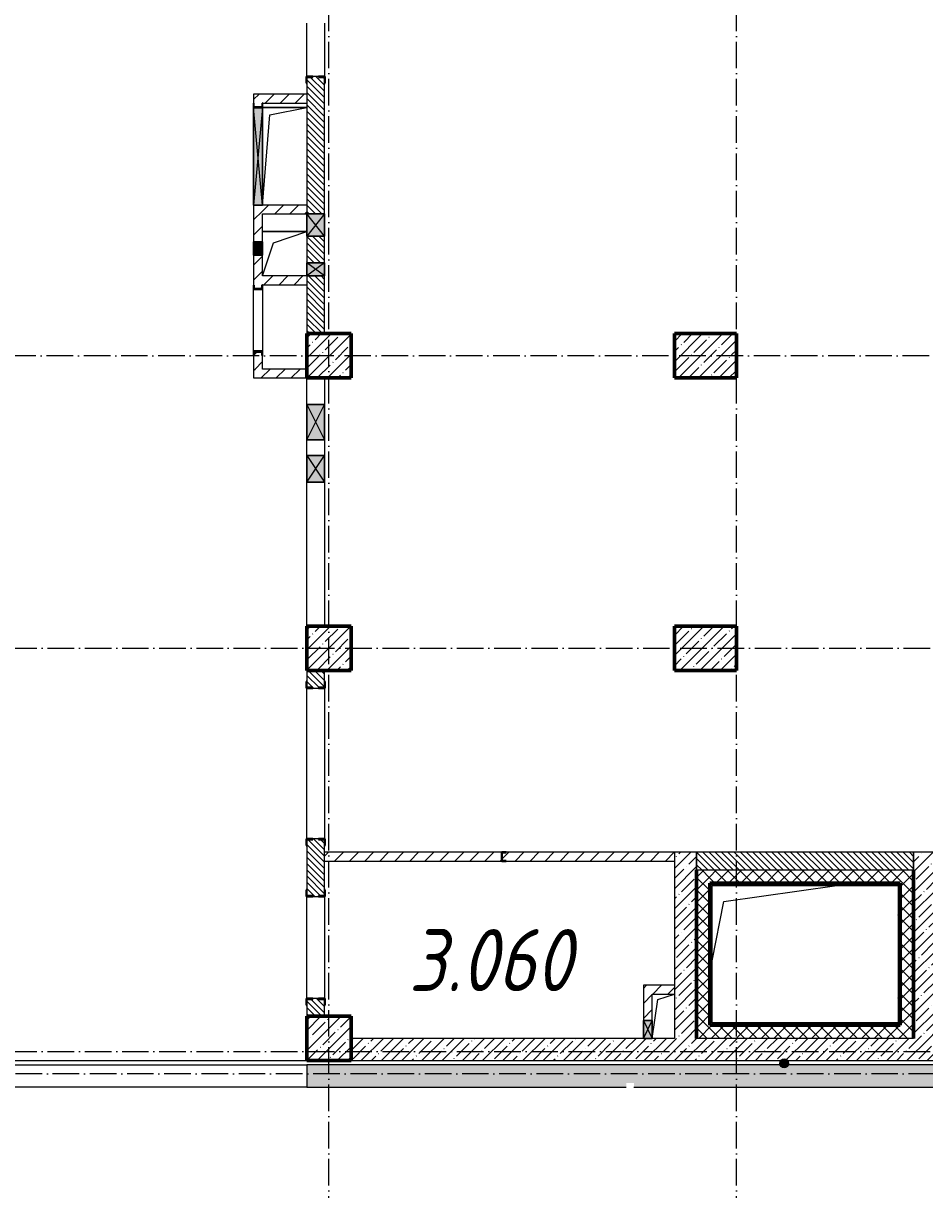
# Model space of a CAD drawing. Header units: millimetres. Extents: x -12989 to 629078, y -109036 to 555275.
# Drawn here: x 290171 to 300346, y -78789 to -65632 of the extents above; entities that cross this region are included whole.
import ezdxf

# ---------------------------------------------------------------- set-up
doc = ezdxf.new("R2010")
doc.units = ezdxf.units.MM
doc.linetypes.add('50_200_ШТРИХ_1Т_ш5_п1_п1_', pattern=[700, 500, -100, 0, -100])
for name, color, linetype, lineweight in [('4 -стяжа', 7, 'Continuous', 30), ('A-DETL-GENF-OTLN', 7, 'Continuous', 9), ('A-FLOR-____-OTLN', 7, 'Continuous', 9), ('A-GENM-____-MCUT', 7, 'Continuous', 25), ('A-GENM-____-OTLN', 7, 'Continuous', 9), ('A-GENM-____-OTLN-1', 7, 'Continuous', 25), ('A-GLAZ-____-OTLN', 7, 'Continuous', 9), ('A-WALL-____-MCUT-1', 7, 'Continuous', 9), ('A-WALL-____-MCUT-2', 7, 'Continuous', 50), ('A-WALL-____-MCUT-3', 7, 'Continuous', 9), ('A-WALL-____-OTLN', 7, 'Continuous', 9), ('A-WALL-____-PATT-1', 7, 'Continuous', 9), ('A-WALL-FNSH-MCUT-1', 7, 'Continuous', 9), ('G-____-____-TEXT', 7, 'Continuous', 9), ('I-WALL-____-OTLN', 7, 'Continuous', 9), ('S-COLS-____-MCUT', 7, 'Continuous', 50), ('S-COLS-____-OTLN', 7, 'Continuous', 9), ('S-GRID-____-OTLN-1', 7, '50_200_ШТРИХ_1Т_ш5_п1_п1_', 9), ('Марки помещений', 7, 'Continuous', 9)]:
    doc.layers.add(name, color=color, linetype=linetype, lineweight=lineweight)
doc.layers.add('A-WALL-____-PATT-2', color=7, linetype='Continuous', lineweight=9, true_color=0x787878)
doc.layers.get('4 -стяжа').off()
doc.styles.add('ISOCPEUR_I_2', font='isocpeui.ttf', dxfattribs={"width": 0.85, "height": 2.3})
pattern_1 = [(135, (283770.707, -86863.456), (-35.35534, -35.35534), [])]
pattern_2 = [(45, (283770.7, -86863.46), (-114.04925, 114.04925), []), (45, (283884.76, -86863.46), (-114.04925, 114.04925), [201.612, -40.322, 3.353, -36.97])]
pattern_3 = [(0, (283770.707, -86863.456), (81.28, 20.32), [3.353, -57.607, 3.353, -57.607, -325.12]), (0, (283770.707, -86863.456), (81.28, 20.32), [-121.92, 3.353, -118.567, 3.353, -57.607, -142.24]), (0, (283770.707, -86863.456), (81.28, 20.32), [-304.8, 3.353, -37.287, 3.353, -98.247]), (120, (283801.187, -86853.296), (-58.237636, 60.230545), [3.353, -57.607, 3.353, -57.607, -325.12]), (120, (283801.187, -86853.296), (-58.237636, 60.230545), [-121.92, 3.353, -118.567, 3.353, -57.607, -142.24]), (120, (283801.187, -86853.296), (-58.237636, 60.230545), [-304.8, 3.353, -37.287, 3.353, -98.247]), (240, (283811.347, -86812.656), (-23.042364, -80.550545), [3.353, -57.607, 3.353, -57.607, -325.12]), (240, (283811.347, -86812.656), (-23.042364, -80.550545), [-121.92, 3.353, -118.567, 3.353, -57.607, -142.24]), (240, (283811.347, -86812.656), (-23.042364, -80.550545), [-304.8, 3.353, -37.287, 3.353, -98.247])]
pattern_4 = [(45, (283770.71, -86863.46), (-70.7107, 70.7107), []), (135, (283770.71, -86863.46), (-70.7107, -70.7107), [])]
pattern_5 = [(45, (283770.71, -86863.46), (-84.8528, 84.8528), [])]

# ---------------------------------------------------------------- blocks, each defined once
blk = doc.blocks.new('BSC_Колонна _Прямоугольная - 500х500-V122-АР1_План отверстий 3 этажа в осях 1-64_А-ГГ')
at = {"layer": 'S-COLS-____-OTLN'}
h = blk.add_hatch(dxfattribs=at)
h.set_pattern_fill('FP_145', color=256, style=0, pattern_type=2)
h.set_pattern_definition([(45, (-9850, -9781.04), (-114.0493, 114.0493), []), (45, (-9735.95, -9781.04), (-114.0493, 114.0493), [201.613, -40.323, 3.353, -36.97])])
h.paths.add_polyline_path([(-250, -250), (250, -250), (250, 250), (-250, 250)], flags=0)
at = {"layer": 'S-COLS-____-MCUT'}
for p, q in [((250, 250), (-250, 250)), ((-250, 250), (-250, -250)), ((250, -250), (250, 250)), ((-250, -250), (250, -250))]:
    blk.add_line(p, q, dxfattribs=at)
blk = doc.blocks.new('BSC_Колонна _Прямоугольная - 500х500-V124-АР1_План отверстий 3 этажа в осях 1-64_А-ГГ')
at = {"layer": 'S-COLS-____-OTLN'}
h = blk.add_hatch(dxfattribs=at)
h.set_pattern_fill('FP_147', color=256, style=0, pattern_type=2)
h.set_pattern_definition([(45, (-9850, -17481.04), (-114.0493, 114.0493), []), (45, (-9735.95, -17481.04), (-114.0493, 114.0493), [201.613, -40.323, 3.353, -36.97])])
h.paths.add_polyline_path([(-250, -250), (250, -250), (250, 250), (-250, 250)], flags=0)
at = {"layer": 'S-COLS-____-MCUT'}
for p, q in [((250, 250), (-250, 250)), ((-250, 250), (-250, -250)), ((250, -250), (250, 250)), ((-250, -250), (250, -250))]:
    blk.add_line(p, q, dxfattribs=at)
blk = doc.blocks.new('BSC_Колонна _Прямоугольная - 500х700-V129-АР1_План отверстий 3 этажа в осях 1-64_А-ГГ')
at = {"layer": 'S-COLS-____-OTLN'}
h = blk.add_hatch(dxfattribs=at)
h.set_pattern_fill('FP_152', color=256, style=0, pattern_type=2)
h.set_pattern_definition([(315, (-17481.04, 14100), (114.0493, 114.0493), []), (315, (-17481.04, 13985.95), (114.0493, 114.0493), [201.612, -40.322, 3.353, -36.97])])
h.paths.add_polyline_path([(-250, 350), (-250, -350), (250, -350), (250, 350)], flags=0)
at = {"layer": 'S-COLS-____-MCUT'}
for p, q in [((250, 350), (-250, 350)), ((-250, 350), (-250, -350)), ((250, -350), (250, 350)), ((-250, -350), (250, -350))]:
    blk.add_line(p, q, dxfattribs=at)
blk = doc.blocks.new('BSC_Колонна _Прямоугольная - 500х700-V153-АР1_План отверстий 3 этажа в осях 1-64_А-ГГ')
at = {"layer": 'S-COLS-____-OTLN'}
h = blk.add_hatch(dxfattribs=at)
h.set_pattern_fill('FP_176', color=256, style=0, pattern_type=2)
h.set_pattern_definition([(315, (-14181.04, 14100), (114.0493, 114.0493), []), (315, (-14181.04, 13985.95), (114.0493, 114.0493), [201.612, -40.322, 3.353, -36.97])])
h.paths.add_polyline_path([(-250, 350), (-250, -350), (250, -350), (250, 350)], flags=0)
at = {"layer": 'S-COLS-____-MCUT'}
for p, q in [((250, 350), (-250, 350)), ((-250, 350), (-250, -350)), ((250, -350), (250, 350)), ((-250, -350), (250, -350))]:
    blk.add_line(p, q, dxfattribs=at)
blk = doc.blocks.new('АР_Перемычка - АР_Перемычка-28704962-АР1_План отверстий 3 этажа в осях 1-64_А-ГГ')
at = {"layer": 'A-GENM-____-OTLN'}
blk.add_line((-350, -100), (-342, -100), dxfattribs=at)
blk = doc.blocks.new('154_Фахверк_СКБ_Швеллер - Тип_100_3960-28318856-АР1_План отверстий 3 этажа в осях 1-64_А-ГГ')
at = {"layer": 'A-GENM-____-MCUT'}
for p, q in [((175, 50), (125, 50)), ((125, 50), (125, -50)), ((128, 47), (175, 47)), ((128, -47), (128, 47)), ((175, 47), (175, 50)), ((125, -50), (175, -50)), ((175, -47), (128, -47)), ((175, -50), (175, -47))]:
    blk.add_line(p, q, dxfattribs=at)
blk = doc.blocks.new('154_Стойка_СКБ_Уголок - СМ-2180_200-28268025-АР1_План отверстий 3 этажа в осях 1-64_А-ГГ')
at = {"layer": 'A-GENM-____-MCUT'}
for p, q in [((125, 156), (125, 81)), ((200, 156), (125, 156)), ((131, 81), (131, 150)), ((131, 150), (200, 150)), ((200, 150), (200, 156)), ((125, 81), (131, 81)), ((131, 19), (125, 19)), ((125, 19), (125, -56)), ((131, -50), (131, 19)), ((125, -56), (200, -56)), ((200, -50), (131, -50)), ((200, -56), (200, -50))]:
    blk.add_line(p, q, dxfattribs=at)
blk = doc.blocks.new('Фахверк_СКБ_Уголок - 200_3550_зеркало-28264001-АР1_План отверстий 3 этажа в осях 1-64_А-ГГ')
at = {"layer": 'A-GENM-____-MCUT'}
for p, q in [((200, 156), (125, 156)), ((125, 156), (125, 81)), ((131, 81), (131, 150)), ((131, 150), (200, 150)), ((200, 150), (200, 156)), ((125, 81), (131, 81)), ((131, 19), (125, 19)), ((125, 19), (125, -56)), ((131, -50), (131, 19)), ((125, -56), (200, -56)), ((200, -50), (131, -50)), ((200, -56), (200, -50))]:
    blk.add_line(p, q, dxfattribs=at)
blk = doc.blocks.new('154_Стойка_СКБ_Уголок - СМ-2480_200-28346303-АР1_План отверстий 3 этажа в осях 1-64_А-ГГ')
at = {"layer": 'A-GENM-____-MCUT'}
for p, q in [((125, 156), (125, 81)), ((200, 156), (125, 156)), ((131, 81), (131, 150)), ((131, 150), (200, 150)), ((200, 150), (200, 156)), ((125, 81), (131, 81)), ((131, 19), (125, 19)), ((125, 19), (125, -56)), ((131, -50), (131, 19)), ((125, -56), (200, -56)), ((200, -50), (131, -50)), ((200, -56), (200, -50))]:
    blk.add_line(p, q, dxfattribs=at)
blk = doc.blocks.new('Стойка_Влож_Полоса боковая - Полоса-28213942-АР1_План отверстий 3 этажа в осях 1-64_А-ГГ')
at = {"layer": 'A-GENM-____-OTLN'}
for p, q in [((-5, 60), (0, 60)), ((-5, -60), (-5, 60)), ((0, 31), (0, -31)), ((0, -60), (-5, -60))]:
    blk.add_line(p, q, dxfattribs=at)
blk = doc.blocks.new('AR_Отверстие прямоугольное _в плите_ - AR_Отверстие прямоугольное _в плите_-30552514-АР1_План отверстий 3 этажа в осях 1-64_А-ГГ')
at = {"layer": 'A-GENM-____-OTLN'}
for p, q in [((-917, 617), (357, 800)), ((-1050, -50), (-917, 617))]:
    blk.add_line(p, q, dxfattribs=at)
blk = doc.blocks.new('AR_Отверстие прямоугольное _в плите_ - AR_Отверстие прямоугольное _в плите_-V198-АР1_План отверстий 3 этажа в осях 1-64_А-ГГ')
at = {"layer": 'A-GENM-____-OTLN'}
for p, q in [((-125, -250), (-63, 188)), ((-63, 188), (125, 250))]:
    blk.add_line(p, q, dxfattribs=at)
blk = doc.blocks.new('AR_Отверстие прямоугольное _в плите_ - AR_Отверстие прямоугольное _в плите_-V199-АР1_План отверстий 3 этажа в осях 1-64_А-ГГ')
at = {"layer": 'A-GENM-____-OTLN'}
for p, q in [((250, 250), (-250, 250)), ((-125, 125), (250, 250)), ((-250, -250), (-125, 125))]:
    blk.add_line(p, q, dxfattribs=at)
blk = doc.blocks.new('AR_Отверстие прямоугольное _в плите_ - AR_Отверстие прямоугольное _в плите_-30552711-АР1_План отверстий 3 этажа в осях 1-64_А-ГГ')
at = {"layer": 'A-GENM-____-OTLN'}
for p, q in [((250, 550), (-250, 550)), ((-167, 467), (250, 550)), ((-250, -550), (-167, 467))]:
    blk.add_line(p, q, dxfattribs=at)
blk = doc.blocks.new('154_Стойка_СКБ_Швеллер - СМ-2180_100-28318692-АР1_План отверстий 3 этажа в осях 1-64_А-ГГ')
at = {"layer": 'A-GENM-____-MCUT'}
for p, q in [((171, 50), (125, 50)), ((125, 50), (125, -50)), ((129.5, 42.4), (171, 42.4)), ((129.5, -42.4), (129.5, 42.4)), ((171, 42.4), (171, 50)), ((125, -50), (171, -50)), ((171, -42.4), (129.5, -42.4)), ((171, -50), (171, -42.4))]:
    blk.add_line(p, q, dxfattribs=at)
blk = doc.blocks.new('AR_Отверстие прямоугольное _в стене__БезПР - AR_Отверстие прямоугольное _в стене__БезПР-36427964-АР1_План отверстий 3 этажа в осях 1-64_А-ГГ')
at = {"layer": 'A-GLAZ-____-OTLN'}
blk.add_hatch(color=256, dxfattribs=at).paths.add_polyline_path([(-150, -100), (150, -100), (150, 100), (-150, 100)], flags=0)
at = {"layer": 'A-DETL-GENF-OTLN'}
for p, q in [((-150, -100), (-150, 100)), ((-150, 100), (150, 100)), ((150, 100), (-150, -100)), ((-150, 100), (150, -100)), ((150, 100), (-150, 100)), ((-150, 100), (-150, -100)), ((150, 100), (150, -100)), ((150, -100), (150, 100)), ((150, -100), (-150, -100)), ((-150, -100), (150, -100))]:
    blk.add_line(p, q, dxfattribs=at)
at = {"layer": 'A-GLAZ-____-OTLN'}
blk.add_line((150, 100), (-150, 100), dxfattribs=at)
blk = doc.blocks.new('AR_Отверстие прямоугольное _в стене_ - AR_Отверстие прямоугольное _в стене__ОВ-36943067-АР1_План отверстий 3 этажа в осях 1-64_А-ГГ')
at = {"layer": 'A-GLAZ-____-OTLN'}
blk.add_hatch(color=256, dxfattribs=at).paths.add_polyline_path([(-550, -50), (550, -50), (550, 50), (-550, 50), (-550, -47)], flags=0)
at = {"layer": 'A-DETL-GENF-OTLN'}
for p, q in [((-550, 50), (550, 50)), ((550, 50), (-550, -50)), ((-550, 50), (550, -50)), ((550, 50), (-550, 50)), ((550, 50), (550, -50)), ((550, -50), (550, 50)), ((550, -50), (-550, -50)), ((-550, -50), (550, -50))]:
    blk.add_line(p, q, dxfattribs=at)
blk = doc.blocks.new('AR_Отверстие прямоугольное _в стене__БезПР - AR_Отверстие прямоугольное _в стене__БезПР-36992797-АР1_План отверстий 3 этажа в осях 1-64_А-ГГ')
at = {"layer": 'A-GLAZ-____-OTLN'}
blk.add_hatch(color=256, dxfattribs=at).paths.add_polyline_path([(-200, -100), (200, -100), (200, 100), (-200, 100)], flags=0)
at = {"layer": 'A-DETL-GENF-OTLN'}
for p, q in [((-200, -100), (-200, 100)), ((-200, 100), (200, 100)), ((200, 100), (-200, -100)), ((-200, 100), (200, -100)), ((200, 100), (-200, 100)), ((-200, 100), (-200, -100)), ((200, 100), (200, -100)), ((200, -100), (200, 100)), ((200, -100), (-200, -100)), ((-200, -100), (200, -100))]:
    blk.add_line(p, q, dxfattribs=at)
at = {"layer": 'A-GLAZ-____-OTLN'}
blk.add_line((200, 100), (-200, 100), dxfattribs=at)
blk = doc.blocks.new('AR_Отверстие прямоугольное _в стене__БезПР - AR_Отверстие прямоугольное _в стене__БезПР-36899627-АР1_План отверстий 3 этажа в осях 1-64_А-ГГ')
at = {"layer": 'A-GLAZ-____-OTLN'}
blk.add_hatch(color=256, dxfattribs=at).paths.add_polyline_path([(-100, -50), (100, -50), (100, 50), (-100, 50)], flags=0)
at = {"layer": 'A-DETL-GENF-OTLN'}
for p, q in [((-100, -50), (-100, 50)), ((-100, 50), (100, 50)), ((100, 50), (-100, -50)), ((-100, 50), (100, -50)), ((100, 50), (-100, 50)), ((-100, 50), (-100, -50)), ((100, 50), (100, -50)), ((100, -50), (100, 50)), ((100, -50), (-100, -50)), ((-100, -50), (100, -50))]:
    blk.add_line(p, q, dxfattribs=at)
at = {"layer": 'A-GLAZ-____-OTLN'}
blk.add_line((100, 50), (-100, 50), dxfattribs=at)
blk = doc.blocks.new('AR_Отверстие прямоугольное _в стене__БезПР - AR_Отверстие прямоугольное _в стене__БезПР-36427593-АР1_План отверстий 3 этажа в осях 1-64_А-ГГ')
at = {"layer": 'A-GLAZ-____-OTLN'}
blk.add_hatch(color=256, dxfattribs=at).paths.add_polyline_path([(75, 100), (-75, 100), (-75, -100), (75, -100)], flags=0)
at = {"layer": 'A-DETL-GENF-OTLN'}
for p, q in [((-75, -100), (-75, 100)), ((-75, 100), (75, 100)), ((75, 100), (-75, -100)), ((-75, 100), (75, -100)), ((75, 100), (-75, 100)), ((-75, 100), (-75, -100)), ((75, 100), (75, -100)), ((75, -100), (75, 100)), ((75, -100), (-75, -100)), ((-75, -100), (75, -100))]:
    blk.add_line(p, q, dxfattribs=at)
blk = doc.blocks.new('AR_Отверстие прямоугольное _в стене__БезПР - AR_Отверстие прямоугольное _в стене__БезПР-36428168-АР1_План отверстий 3 этажа в осях 1-64_А-ГГ')
at = {"layer": 'A-GLAZ-____-OTLN'}
blk.add_hatch(color=256, dxfattribs=at).paths.add_polyline_path([(75, -50), (75, 50), (-75, 50), (-75, -50)], flags=0)
at = {"layer": 'A-DETL-GENF-OTLN'}
for p, q in [((-75, -50), (-75, 50)), ((-75, 50), (75, 50)), ((75, 50), (-75, -50)), ((-75, 50), (75, -50)), ((75, 50), (-75, 50)), ((-75, 50), (-75, -50)), ((75, 50), (75, -50)), ((75, -50), (75, 50)), ((75, -50), (-75, -50)), ((-75, -50), (75, -50))]:
    blk.add_line(p, q, dxfattribs=at)
blk = doc.blocks.new('AR_Отверстие прямоугольное _в стене__БезПР - AR_Отверстие прямоугольное _в стене__БезПР-36899716-АР1_План отверстий 3 этажа в осях 1-64_А-ГГ')
at = {"layer": 'A-GLAZ-____-OTLN'}
blk.add_hatch(color=256, dxfattribs=at).paths.add_polyline_path([(125, 100), (-125, 100), (-125, -100), (125, -100)], flags=0)
at = {"layer": 'A-DETL-GENF-OTLN'}
for p, q in [((-125, -100), (-125, 100)), ((-125, 100), (125, 100)), ((125, 100), (-125, -100)), ((-125, 100), (125, -100)), ((125, 100), (-125, 100)), ((-125, 100), (-125, -100)), ((125, 100), (125, -100)), ((125, -100), (125, 100)), ((125, -100), (-125, -100)), ((-125, -100), (125, -100))]:
    blk.add_line(p, q, dxfattribs=at)
blk = doc.blocks.new('154_Фахверк_СКБ_Швеллер - Тип_100_3960_зеркало-36793856-АР1_План отверстий 3 этажа в осях 1-64_А-ГГ')
at = {"layer": 'A-GENM-____-MCUT'}
for p, q in [((175, 50), (125, 50)), ((125, 50), (125, -50)), ((128, 47), (175, 47)), ((128, -47), (128, 47)), ((175, 47), (175, 50)), ((125, -50), (175, -50)), ((175, -47), (128, -47)), ((175, -50), (175, -47))]:
    blk.add_line(p, q, dxfattribs=at)
blk = doc.blocks.new('3эт')
at = {"layer": 'S-GRID-____-OTLN-1', "color": 251, "ltscale": 0.6, "true_color": 0x636466}
for p, q in [((293620.7, -91346.1), (293620.7, -36982.5)), ((298220.7, -91346.1), (298220.7, -36982.5)), ((310478.4, -69382.4), (279101.9, -69382.4)), ((279101.9, -72682.4), (310478.4, -72682.4)), ((279101.9, -77232.4), (307641.3, -77232.4)), ((387845.1, -77482.4), (279340.9, -77482.4))]:
    blk.add_line(p, q, dxfattribs=at)

msp = doc.modelspace()

# ---------------------------------------------------------------- hatches: boundary and pattern name
at = {"layer": 'A-WALL-____-PATT-1'}
h = msp.add_hatch(dxfattribs=at)
h.set_pattern_fill('FP_6', color=256, style=0, pattern_type=2)
h.set_pattern_definition(pattern_1)
h.paths.add_polyline_path([(293570.7074, -69132.4142), (293570.7074, -68482.4142), (293370.7074, -68482.4142), (293370.7074, -69132.4142)], flags=0)
h.paths.add_polyline_path([(293515.535, -68332.4142), (293570.7074, -68332.4142), (293570.7074, -68032.4142), (293370.7074, -68032.4142), (293370.7074, -68332.4142)], flags=0)
h.paths.add_polyline_path([(293570.7074, -67782.4142), (293570.7074, -66238.4142), (293501.7074, -66238.4142), (293501.7074, -66232.4142), (293439.7074, -66232.4142), (293439.7074, -66238.4142), (293370.7074, -66238.4142), (293370.7074, -67782.4142), (293477.604, -67782.4142)], flags=0)
h.paths.add_polyline_path([(293439.7074, -64532.4142), (293501.7074, -64532.4142), (293501.7074, -64526.4142), (293570.7074, -64526.4142), (293570.7074, -64332.4142), (293370.7074, -64332.4142), (293370.7074, -64526.4142), (293439.7074, -64526.4142)], flags=0)
h = msp.add_hatch(dxfattribs=at)
h.set_pattern_fill('FP_4', color=256, style=0, pattern_type=2)
h.set_pattern_definition(pattern_5)
h.paths.add_polyline_path([(292870.7074, -69532.4142), (292870.7074, -69378.4142), (292863.1074, -69378.4142), (292863.1074, -69336.9142), (292778.3074, -69336.9142), (292778.3074, -69378.4142), (292770.7074, -69378.4142), (292770.7074, -69532.4142), (292863.1074, -69532.4142)], flags=0)
h.paths.add_polyline_path([(292778.3074, -68627.9142), (292863.1074, -68627.9142), (292863.1074, -68586.4142), (292870.7074, -68586.4142), (292870.7074, -68247.4142), (292770.7074, -68247.4142), (292770.7074, -68586.4142), (292778.3074, -68586.4142), (292778.3074, -68621.0142)], flags=0)
h.paths.add_polyline_path([(292827.0232, -68097.4142), (292870.7074, -68097.4142), (292870.7074, -67682.4142), (292770.7074, -67682.4142), (292770.7074, -68097.4142)], flags=0)
h.paths.add_polyline_path([(292782.4674, -66579.4142), (292867.7074, -66579.4142), (292867.7074, -66532.4142), (292870.7074, -66532.4142), (292870.7074, -66432.4142), (292770.7074, -66432.4142), (292770.7074, -66532.4142), (292773.7074, -66532.4142), (292773.7074, -66579.4142)], flags=0)
h = msp.add_hatch(dxfattribs=at)
h.set_pattern_fill('FP_4', color=256, style=0, pattern_type=2)
h.set_pattern_definition(pattern_5)
h.paths.add_polyline_path([(292870.7074, -66532.4142), (293370.7074, -66532.4142), (293370.7074, -66432.4142), (292870.7074, -66432.4142)], flags=0)
h = msp.add_hatch(dxfattribs=at)
h.set_pattern_fill('FP_4', color=256, style=0, pattern_type=2)
h.set_pattern_definition(pattern_5)
h.paths.add_polyline_path([(292870.7074, -67782.4142), (293370.7074, -67782.4142), (293370.7074, -67682.4142), (292870.7074, -67682.4142)], flags=0)
h = msp.add_hatch(dxfattribs=at)
h.set_pattern_fill('FP_4', color=256, style=0, pattern_type=2)
h.set_pattern_definition(pattern_5)
h.paths.add_polyline_path([(293370.7074, -68582.4142), (293370.7074, -68482.4142), (292870.7074, -68482.4142), (292870.7074, -68582.4142)], flags=0)
h = msp.add_hatch(dxfattribs=at)
h.set_pattern_fill('FP_4', color=256, style=0, pattern_type=2)
h.set_pattern_definition(pattern_5)
h.paths.add_polyline_path([(293370.7074, -69632.4142), (293370.7074, -69532.4142), (292770.7074, -69532.4142), (292770.7074, -69632.4142)], flags=0)
h = msp.add_hatch(dxfattribs=at)
h.set_pattern_fill('FP_6', color=256, style=0, pattern_type=2)
h.set_pattern_definition(pattern_1)
h.paths.add_polyline_path([(293439.7074, -76832.4142), (293570.7074, -76832.4142), (293570.7074, -76638.4142), (293501.7074, -76638.4142), (293501.7074, -76632.4142), (293439.7074, -76632.4142), (293439.7074, -76638.4142), (293370.7074, -76638.4142), (293370.7074, -76832.4142)], flags=0)
h.paths.add_polyline_path([(293501.7074, -75482.4142), (293501.7074, -75476.4142), (293570.7074, -75476.4142), (293570.7074, -74838.4142), (293501.7074, -74838.4142), (293501.7074, -74832.4142), (293439.7074, -74832.4142), (293439.7074, -74838.4142), (293370.7074, -74838.4142), (293370.7074, -75476.4142), (293439.7074, -75476.4142), (293439.7074, -75482.4142)], flags=0)
h.paths.add_polyline_path([(293439.7074, -73132.4142), (293501.7074, -73132.4142), (293501.7074, -73126.4142), (293570.7074, -73126.4142), (293570.7074, -72932.4142), (293370.7074, -72932.4142), (293370.7074, -73126.4142), (293439.7074, -73126.4142)], flags=0)
h = msp.add_hatch(dxfattribs=at)
h.set_pattern_fill('FP_4', color=256, style=0, pattern_type=2)
h.set_pattern_definition(pattern_5)
h.paths.add_polyline_path([(297520.7074, -75082.4142), (297520.7074, -74982.4142), (295620.7074, -74982.4142), (295620.7074, -74985.4142), (295573.7074, -74985.4142), (295573.7074, -75079.4142), (295620.7074, -75079.4142), (295620.7074, -75082.4142)], flags=0)
h.paths.add_polyline_path([(293570.7074, -75082.4142), (295570.7074, -75082.4142), (295570.7074, -74982.4142), (293570.7074, -74982.4142)], flags=0)
h = msp.add_hatch(dxfattribs=at)
h.set_pattern_fill('FP_38', color=256, style=0, pattern_type=2)
h.set_pattern_definition(pattern_2)
h.paths.add_polyline_path([(297770.7074, -77082.4142), (297770.7074, -74982.4142), (297520.7074, -74982.4142), (297520.7074, -77082.4142)], flags=0)
h = msp.add_hatch(dxfattribs=at)
h.set_pattern_fill('FP_6', color=256, style=0, pattern_type=2)
h.set_pattern_definition(pattern_1)
h.paths.add_polyline_path([(300220.7074, -75182.4142), (300220.7074, -74982.4142), (297770.7074, -74982.4142), (297770.7074, -75182.4142), (297896.7448, -75182.4142)], flags=0)
h = msp.add_hatch(dxfattribs=at)
h.set_pattern_fill('FP_38', color=256, style=0, pattern_type=2)
h.set_pattern_definition(pattern_2)
h.paths.add_polyline_path([(300470.7074, -77082.4142), (300470.7074, -74982.4142), (300220.7074, -74982.4142), (300220.7074, -77082.4142)], flags=0)
h = msp.add_hatch(dxfattribs=at)
h.set_pattern_fill('FP_1', color=256, style=0, pattern_type=2)
h.set_pattern_definition(pattern_4)
h.paths.add_polyline_path([(297770.7074, -76932.4142), (297920.7074, -76932.4142), (297920.7074, -75182.4142), (297770.7074, -75182.4142), (297770.7074, -76907.4142)], flags=0)
h = msp.add_hatch(dxfattribs=at)
h.set_pattern_fill('FP_1', color=256, style=0, pattern_type=2)
h.set_pattern_definition(pattern_4)
h.paths.add_polyline_path([(297920.7074, -75332.4142), (300070.7074, -75332.4142), (300070.7074, -75182.4142), (297920.7074, -75182.4142)], flags=0)
h = msp.add_hatch(dxfattribs=at)
h.set_pattern_fill('FP_1', color=256, style=0, pattern_type=2)
h.set_pattern_definition(pattern_4)
h.paths.add_polyline_path([(300070.7074, -77082.4142), (300220.7074, -77082.4142), (300220.7074, -75182.4142), (300070.7074, -75182.4142), (300070.7074, -76932.4142)], flags=0)
h = msp.add_hatch(dxfattribs=at)
h.set_pattern_fill('FP_4', color=256, style=0, pattern_type=2)
h.set_pattern_definition(pattern_5)
h.paths.add_polyline_path([(297270.7074, -76882.4142), (297270.7074, -76482.4142), (297170.7074, -76482.4142), (297170.7074, -76882.4142), (297210.7074, -76882.4142)], flags=0)
h = msp.add_hatch(dxfattribs=at)
h.set_pattern_fill('FP_4', color=256, style=0, pattern_type=2)
h.set_pattern_definition(pattern_5)
h.paths.add_polyline_path([(297520.7074, -76582.4142), (297520.7074, -76482.4142), (297270.7074, -76482.4142), (297270.7074, -76582.4142)], flags=0)
h = msp.add_hatch(dxfattribs=at)
h.set_pattern_fill('FP_1', color=256, style=0, pattern_type=2)
h.set_pattern_definition(pattern_4)
h.paths.add_polyline_path([(300045.7074, -77082.4142), (300070.7074, -77082.4142), (300070.7074, -76932.4142), (297770.7074, -76932.4142), (297770.7074, -77082.4142), (299664.2091, -77082.4142)], flags=0)
h = msp.add_hatch(dxfattribs=at)
h.set_pattern_fill('FP_38', color=256, style=0, pattern_type=2)
h.set_pattern_definition(pattern_2)
h.paths.add_polyline_path([(306620.7074, -77332.4142), (306620.7074, -77082.4142), (302520.7074, -77082.4142), (302520.7074, -77332.4142), (304966.602, -77332.4142)], flags=0)
h.paths.add_polyline_path([(301370.7074, -77332.4142), (301370.7074, -77082.4142), (293870.7074, -77082.4142), (293870.7074, -77332.4142), (300547.9413, -77332.4142)], flags=0)
h = msp.add_hatch(dxfattribs=at)
h.set_pattern_fill('FP_38', color=256, style=0, pattern_type=2)
h.set_pattern_definition(pattern_2)
h.paths.add_polyline_path([(306734.0663, -77632.4142), (307320.7074, -77632.4142), (307320.7074, -77382.4142), (302520.7074, -77382.4142), (302520.7074, -77632.4142), (304966.602, -77632.4142)], flags=0)
h.paths.add_polyline_path([(301370.7074, -77632.4142), (301370.7074, -77382.4142), (293370.7074, -77382.4142), (293370.7074, -77632.4142), (296976.0358, -77632.4142), (296976.0358, -77586.6648), (297062.7724, -77586.6648), (297062.7724, -77632.4142), (299664.2091, -77632.4142)], flags=0)
h.paths.add_polyline_path([(289370.7074, -77632.4142), (289370.7074, -77382.4142), (281820.7074, -77382.4142), (281820.7074, -77632.4142), (289059.4234, -77632.4142)], flags=0)
at = {"layer": 'A-WALL-____-PATT-2'}
h = msp.add_hatch(dxfattribs=at)
h.set_pattern_fill('FP_181', color=256, style=0, pattern_type=2)
h.set_pattern_definition(pattern_3)
h.paths.add_polyline_path([(297920.7074, -76907.4142), (297945.7074, -76907.4142), (297945.7074, -75332.4142), (297920.7074, -75332.4142), (297920.7074, -75809.0383)], flags=0)
h = msp.add_hatch(dxfattribs=at)
h.set_pattern_fill('FP_181', color=256, style=0, pattern_type=2)
h.set_pattern_definition(pattern_3)
h.paths.add_polyline_path([(300045.7074, -75357.4142), (300045.7074, -75332.4142), (297945.7074, -75332.4142), (297945.7074, -75357.4142)], flags=0)
h = msp.add_hatch(dxfattribs=at)
h.set_pattern_fill('FP_181', color=256, style=0, pattern_type=2)
h.set_pattern_definition(pattern_3)
h.paths.add_polyline_path([(300045.7074, -76932.4142), (300070.7074, -76932.4142), (300070.7074, -75332.4142), (300045.7074, -75332.4142), (300045.7074, -76907.4142)], flags=0)
h = msp.add_hatch(dxfattribs=at)
h.set_pattern_fill('FP_181', color=256, style=0, pattern_type=2)
h.set_pattern_definition(pattern_3)
h.paths.add_polyline_path([(300045.7074, -76932.4142), (300045.7074, -76907.4142), (297920.7074, -76907.4142), (297920.7074, -76932.4142), (299664.2091, -76932.4142)], flags=0)
at = {"layer": 'G-____-____-TEXT'}
h = msp.add_hatch(color=256, dxfattribs=at)
edge = h.paths.add_edge_path(flags=0)
edge.add_arc((298759.6717, -77364.2551), 50, 0, 360)
at = {"layer": 'S-COLS-____-OTLN'}
h = msp.add_hatch(dxfattribs=at)
h.set_pattern_fill('FP_38', color=256, style=0, pattern_type=2)
h.set_pattern_definition(pattern_2)
h.paths.add_polyline_path([(293370.7074, -72932.4142), (293870.7074, -72932.4142), (293870.7074, -72432.4142), (293370.7074, -72432.4142)], flags=0)

# ---------------------------------------------------------------- linework, layer by layer
at = {"layer": 'A-FLOR-____-OTLN'}
for p, q in [((292870.7074, -66582.4142), (293370.7074, -66582.4142)), ((292870.7074, -67982.4142), (293370.7074, -67982.4142)), ((289370.7074, -77332.4142), (293370.7074, -77332.4142))]:
    msp.add_line(p, q, dxfattribs=at)
at = {"layer": 'A-WALL-____-MCUT-1'}
for p, q in [((297520.7074, -74982.4142), (297520.7074, -77082.4142)), ((297770.7074, -74982.4142), (297520.7074, -74982.4142)), ((297770.7074, -77082.4142), (297770.7074, -74982.4142)), ((300220.7074, -74982.4142), (300220.7074, -77082.4142)), ((300470.7074, -74982.4142), (300220.7074, -74982.4142)), ((297170.7074, -77082.4142), (293870.7074, -77082.4142)), ((297520.7074, -77082.4142), (297270.7074, -77082.4142)), ((300220.7074, -77082.4142), (297770.7074, -77082.4142)), ((293870.7074, -77332.4142), (301370.7074, -77332.4142)), ((301370.7074, -77382.4142), (293370.7074, -77382.4142)), ((293370.7074, -77382.4142), (293370.7074, -77632.4142)), ((293370.7074, -77632.4142), (296976.0358, -77632.4142)), ((297062.7724, -77632.4142), (301370.7074, -77632.4142))]:
    msp.add_line(p, q, dxfattribs=at)
at = {"layer": 'A-WALL-____-MCUT-2'}
for p, q in [((297770.7074, -75182.4142), (297770.7074, -77082.4142)), ((300220.7074, -77082.4142), (300220.7074, -75182.4142)), ((297920.7074, -75332.4142), (297920.7074, -76932.4142)), ((300070.7074, -75332.4142), (297920.7074, -75332.4142)), ((300070.7074, -76932.4142), (300070.7074, -75332.4142)), ((297920.7074, -76932.4142), (300070.7074, -76932.4142))]:
    msp.add_line(p, q, dxfattribs=at)
at = {"layer": 'A-WALL-____-MCUT-3'}
for p, q in [((293370.7074, -66307.4142), (293370.7074, -67782.4142)), ((293570.7074, -67782.4142), (293570.7074, -66307.4142)), ((293370.7074, -68032.4142), (293370.7074, -68332.4142)), ((293570.7074, -68332.4142), (293570.7074, -68032.4142)), ((293370.7074, -68482.4142), (293370.7074, -69132.4142)), ((293570.7074, -69132.4142), (293570.7074, -68482.4142)), ((293370.7074, -72932.4142), (293370.7074, -73057.4142)), ((293570.7074, -72932.4142), (293370.7074, -72932.4142)), ((293570.7074, -73057.4142), (293570.7074, -72932.4142)), ((293439.7074, -73132.4142), (293501.7074, -73132.4142)), ((293370.7074, -74907.4142), (293370.7074, -75407.4142)), ((293570.7074, -75407.4142), (293570.7074, -74907.4142)), ((300220.7074, -74982.4142), (297770.7074, -74982.4142)), ((297770.7074, -74982.4142), (297770.7074, -75182.4142)), ((300220.7074, -75182.4142), (300220.7074, -74982.4142)), ((297770.7074, -75182.4142), (300220.7074, -75182.4142)), ((293439.7074, -75482.4142), (293501.7074, -75482.4142)), ((293501.7074, -76632.4142), (293439.7074, -76632.4142)), ((293370.7074, -76707.4142), (293370.7074, -76832.4142)), ((293570.7074, -76832.4142), (293570.7074, -76707.4142))]:
    msp.add_line(p, q, dxfattribs=at)
at = {"layer": 'A-WALL-____-OTLN'}
for p, q in [((289370.7074, -77382.4142), (293370.7074, -77382.4142)), ((293370.7074, -77632.4142), (289370.7074, -77632.4142))]:
    msp.add_line(p, q, dxfattribs=at)
at = {"layer": 'A-WALL-FNSH-MCUT-1'}
for p, q in [((292770.7074, -66432.4142), (292770.7074, -66532.4142)), ((293370.7074, -66432.4142), (292770.7074, -66432.4142)), ((292870.7074, -66532.4142), (293370.7074, -66532.4142)), ((292770.7074, -67682.4142), (292770.7074, -68097.4142)), ((293370.7074, -67682.4142), (292870.7074, -67682.4142)), ((292870.7074, -68097.4142), (292870.7074, -67782.4142)), ((292870.7074, -67782.4142), (293370.7074, -67782.4142)), ((292770.7074, -68247.4142), (292770.7074, -68586.4142)), ((292870.7074, -68482.4142), (292870.7074, -68247.4142)), ((293370.7074, -68482.4142), (292870.7074, -68482.4142)), ((292870.7074, -68586.4142), (292870.7074, -68582.4142)), ((292870.7074, -68582.4142), (293370.7074, -68582.4142)), ((292770.7074, -69378.4142), (292770.7074, -69632.4142)), ((292870.7074, -69532.4142), (292870.7074, -69378.4142)), ((293370.7074, -69532.4142), (292870.7074, -69532.4142)), ((292770.7074, -69632.4142), (293370.7074, -69632.4142)), ((295570.7074, -74982.4142), (293570.7074, -74982.4142)), ((297520.7074, -74982.4142), (295620.7074, -74982.4142)), ((293570.7074, -75082.4142), (295570.7074, -75082.4142)), ((295620.7074, -75082.4142), (297520.7074, -75082.4142)), ((297945.7074, -76907.4142), (297945.7074, -75357.4142)), ((297945.7074, -75357.4142), (300045.7074, -75357.4142)), ((300045.7074, -75357.4142), (300045.7074, -76907.4142)), ((297170.7074, -76482.4142), (297170.7074, -76882.4142)), ((297520.7074, -76482.4142), (297170.7074, -76482.4142)), ((297270.7074, -76882.4142), (297270.7074, -76582.4142)), ((297270.7074, -76582.4142), (297520.7074, -76582.4142)), ((300045.7074, -76907.4142), (297945.7074, -76907.4142))]:
    msp.add_line(p, q, dxfattribs=at)
at = {"layer": 'G-____-____-TEXT'}
msp.add_circle((298759.6717, -77364.2551), 50, dxfattribs=at)
at = {"layer": 'I-WALL-____-OTLN'}
for p, q in [((293370.7074, -66232.4142), (293370.7074, -65632.4142)), ((293570.7074, -65632.4142), (293570.7074, -66232.4142)), ((292770.7074, -69332.4142), (292770.7074, -68632.4142)), ((292870.7074, -68632.4142), (292870.7074, -69332.4142)), ((293370.7074, -69932.4142), (293370.7074, -69632.4142)), ((293570.7074, -69632.4142), (293570.7074, -69932.4142)), ((293370.7074, -70507.4142), (293370.7074, -70332.4142)), ((293570.7074, -70332.4142), (293570.7074, -70507.4142)), ((293370.7074, -72432.4142), (293370.7074, -70807.4142)), ((293570.7074, -70807.4142), (293570.7074, -72432.4142)), ((293370.7074, -74832.4142), (293370.7074, -73132.4142)), ((293570.7074, -73132.4142), (293570.7074, -74832.4142)), ((293370.7074, -76632.4142), (293370.7074, -75482.4142)), ((293570.7074, -75482.4142), (293570.7074, -76632.4142))]:
    msp.add_line(p, q, dxfattribs=at)
at = {"layer": 'S-COLS-____-MCUT'}
for p, q in [((293870.7074, -72432.4142), (293370.7074, -72432.4142)), ((293370.7074, -72432.4142), (293370.7074, -72932.4142)), ((293870.7074, -72932.4142), (293870.7074, -72432.4142)), ((293370.7074, -72932.4142), (293870.7074, -72932.4142))]:
    msp.add_line(p, q, dxfattribs=at)

# ---------------------------------------------------------------- block references
at = {"layer": '4 -стяжа'}
msp.add_blockref('3эт', (0, 0), dxfattribs=at)
at = {"layer": 'A-GENM-____-OTLN'}
for name, p, rotation in [('Стойка_Влож_Полоса боковая - Полоса-28213942-АР1_План отверстий 3 этажа в осях 1-64_А-ГГ', (293470.7074, -66232.4142), 269.9999999999999), ('АР_Перемычка - АР_Перемычка-28704962-АР1_План отверстий 3 этажа в осях 1-64_А-ГГ', (293470.7074, -66232.4142), 89.99999999999991), ('Стойка_Влож_Полоса боковая - Полоса-28213942-АР1_План отверстий 3 этажа в осях 1-64_А-ГГ', (293470.7074, -74832.4142), 269.9999999999999)]:
    msp.add_blockref(name, p, dxfattribs=dict(at, rotation=rotation))
for name, p in [('AR_Отверстие прямоугольное _в плите_ - AR_Отверстие прямоугольное _в плите_-30552711-АР1_План отверстий 3 этажа в осях 1-64_А-ГГ', (293120.7074, -67132.4142)), ('AR_Отверстие прямоугольное _в плите_ - AR_Отверстие прямоугольное _в плите_-V199-АР1_План отверстий 3 этажа в осях 1-64_А-ГГ', (293120.7074, -68232.4142)), ('AR_Отверстие прямоугольное _в плите_ - AR_Отверстие прямоугольное _в плите_-30552514-АР1_План отверстий 3 этажа в осях 1-64_А-ГГ', (298995.7074, -76157.4142)), ('AR_Отверстие прямоугольное _в плите_ - AR_Отверстие прямоугольное _в плите_-V198-АР1_План отверстий 3 этажа в осях 1-64_А-ГГ', (297395.7074, -76832.4142))]:
    msp.add_blockref(name, p, dxfattribs=at)
at = {"layer": 'A-GENM-____-OTLN-1'}
for name, p, rotation in [('154_Стойка_СКБ_Уголок - СМ-2480_200-28346303-АР1_План отверстий 3 этажа в осях 1-64_А-ГГ', (293420.7074, -66107.4142), 269.9999999999999), ('154_Фахверк_СКБ_Швеллер - Тип_100_3960_зеркало-36793856-АР1_План отверстий 3 этажа в осях 1-64_А-ГГ', (292820.7074, -66707.4142), 89.99999999999993), ('154_Стойка_СКБ_Швеллер - СМ-2180_100-28318692-АР1_План отверстий 3 этажа в осях 1-64_А-ГГ', (292820.7074, -68757.4142), 89.99999999999993), ('154_Стойка_СКБ_Швеллер - СМ-2180_100-28318692-АР1_План отверстий 3 этажа в осях 1-64_А-ГГ', (292820.7074, -69207.4142), 269.9999999999999), ('Фахверк_СКБ_Уголок - 200_3550_зеркало-28264001-АР1_План отверстий 3 этажа в осях 1-64_А-ГГ', (293520.7074, -73257.4142), 89.99999999999993), ('154_Стойка_СКБ_Уголок - СМ-2480_200-28346303-АР1_План отверстий 3 этажа в осях 1-64_А-ГГ', (293420.7074, -74707.4142), 269.9999999999999), ('154_Стойка_СКБ_Уголок - СМ-2180_200-28268025-АР1_План отверстий 3 этажа в осях 1-64_А-ГГ', (293520.7074, -75607.4142), 89.99999999999993), ('Фахверк_СКБ_Уголок - 200_3550_зеркало-28264001-АР1_План отверстий 3 этажа в осях 1-64_А-ГГ', (293420.7074, -76507.4142), 269.9999999999999)]:
    msp.add_blockref(name, p, dxfattribs=dict(at, rotation=rotation))
msp.add_blockref('154_Фахверк_СКБ_Швеллер - Тип_100_3960-28318856-АР1_План отверстий 3 этажа в осях 1-64_А-ГГ', (295445.7074, -75032.4142), dxfattribs=at)
at = {"layer": 'A-GLAZ-____-OTLN'}
for name, p, rotation in [('AR_Отверстие прямоугольное _в стене_ - AR_Отверстие прямоугольное _в стене__ОВ-36943067-АР1_План отверстий 3 этажа в осях 1-64_А-ГГ', (292820.7074, -67132.4142), 269.9999999999999), ('AR_Отверстие прямоугольное _в стене__БезПР - AR_Отверстие прямоугольное _в стене__БезПР-36899716-АР1_План отверстий 3 этажа в осях 1-64_А-ГГ', (293470.7074, -67907.4142), 269.9999999999999), ('AR_Отверстие прямоугольное _в стене__БезПР - AR_Отверстие прямоугольное _в стене__БезПР-36428168-АР1_План отверстий 3 этажа в осях 1-64_А-ГГ', (292820.7074, -68172.4142), 269.9999999999999), ('AR_Отверстие прямоугольное _в стене__БезПР - AR_Отверстие прямоугольное _в стене__БезПР-36427593-АР1_План отверстий 3 этажа в осях 1-64_А-ГГ', (293470.7074, -68407.4142), 269.9999999999999), ('AR_Отверстие прямоугольное _в стене__БезПР - AR_Отверстие прямоугольное _в стене__БезПР-36992797-АР1_План отверстий 3 этажа в осях 1-64_А-ГГ', (293470.7074, -70132.4142), 89.99999999999997), ('AR_Отверстие прямоугольное _в стене__БезПР - AR_Отверстие прямоугольное _в стене__БезПР-36427964-АР1_План отверстий 3 этажа в осях 1-64_А-ГГ', (293470.7074, -70657.4142), 89.99999999999997), ('AR_Отверстие прямоугольное _в стене__БезПР - AR_Отверстие прямоугольное _в стене__БезПР-36899627-АР1_План отверстий 3 этажа в осях 1-64_А-ГГ', (297220.7074, -76982.4142), 90)]:
    msp.add_blockref(name, p, dxfattribs=dict(at, rotation=rotation))
at = {"layer": 'S-COLS-____-OTLN'}
for name, p in [('BSC_Колонна _Прямоугольная - 500х500-V124-АР1_План отверстий 3 этажа в осях 1-64_А-ГГ', (293620.7074, -69382.4142)), ('BSC_Колонна _Прямоугольная - 500х500-V122-АР1_План отверстий 3 этажа в осях 1-64_А-ГГ', (293620.7074, -77082.4142))]:
    msp.add_blockref(name, p, dxfattribs=at)
at = {"layer": 'S-COLS-____-OTLN', "rotation": 89.9999999999999}
for name, p in [('BSC_Колонна _Прямоугольная - 500х700-V129-АР1_План отверстий 3 этажа в осях 1-64_А-ГГ', (297870.7074, -69382.4142)), ('BSC_Колонна _Прямоугольная - 500х700-V153-АР1_План отверстий 3 этажа в осях 1-64_А-ГГ', (297870.7074, -72682.4142))]:
    msp.add_blockref(name, p, dxfattribs=at)

# ---------------------------------------------------------------- texts
at = {"layer": 'Марки помещений', "insert": (294521.3259, -75849.3781), "char_height": 700, "width": 785.65375, "attachment_point": 1, "style": 'ISOCPEUR_I_2'}
msp.add_mtext('3.060', dxfattribs=at)

doc.saveas('drawing.dxf')
